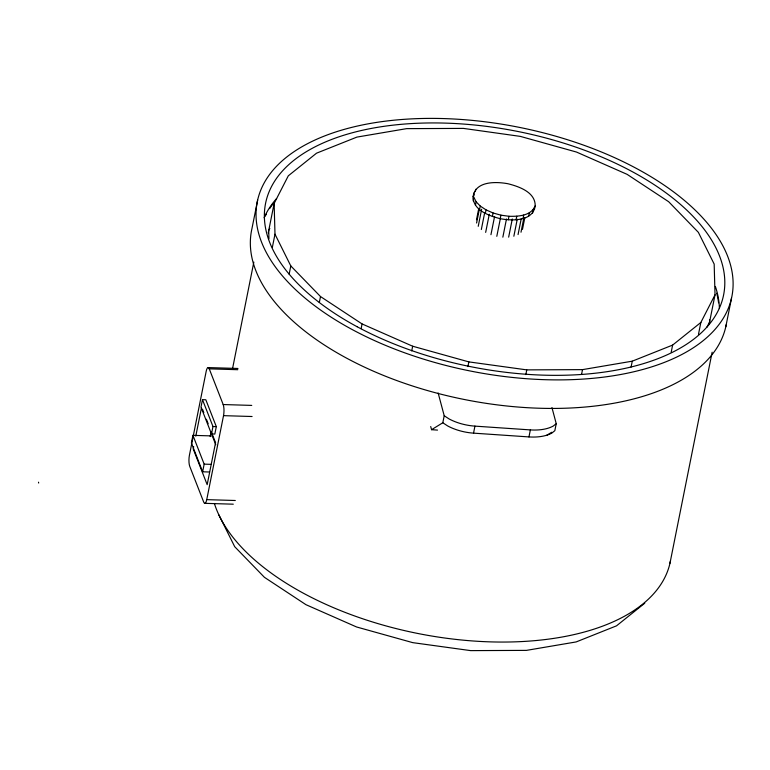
<?xml version="1.0" encoding="UTF-8"?>
<svg xmlns="http://www.w3.org/2000/svg" width="770" height="770" viewBox="0 0 770 770"><rect width="100%" height="100%" fill="white"/><g stroke="black" fill="none" stroke-linecap="round" stroke-linejoin="round"><path stroke-width="1.16" d="M215.773 444.791L212.308 435.926L192.923 435.348L191.393 443L202.635 471.798L209.478 472M202.481 399.649L200.989 407.099L211.481 433.962L214.82 434.059L216.312 426.619L205.821 399.755L202.481 399.649L212.972 426.513L211.481 433.962M193.694 446.648L193.231 448.977L207.169 484.677L215.562 442.692L211.635 432.653M195.792 436.147L201.384 408.167M202.635 471.798L204.166 464.146L192.923 435.348M210.181 436.58L211.105 431.922M257.661 200.027L251.954 228.575A241.973 124.259 11.3 0 0 463.415 399.312A241.973 124.259 11.3 0 0 726.264 324.545M232.627 368.233L253.831 262.118M206.745 499.643L223.521 415.656A8.046 2.156 -88.3 0 0 223.185 404.548L209.248 368.849A8.046 2.156 -88.3 0 0 206.196 371.275L189.41 455.262A8.046 2.156 -88.3 0 0 189.757 466.37L203.694 502.069A8.046 2.156 -88.3 0 0 206.745 499.643L235.302 500.5M268.249 232.887L274.139 203.444L288.307 175.82L316.537 153.182L356.905 137.099L406.647 128.638L463.425 128.398L520.318 136.386L576.499 152.056L627.088 174.338L668.658 201.721L698.361 232.338L714.175 264.091L715.022 294.833L709.141 324.276M272.397 247.141L274.986 234.186L274.139 203.444M289.154 274.187L290.8 265.939L274.986 234.186M319.329 302.446L320.503 296.556L290.8 265.939M361.13 328.646L362.073 323.939L320.503 296.556M411.729 350.937L412.662 346.221L362.073 323.939M473.107 196.62C475.369 180.892 496.159 181.518 508.084 183.77C519.076 186.571 535.391 192.163 535.198 205.831C532.936 221.558 512.146 220.932 500.221 218.68C489.229 215.879 472.915 210.287 473.107 196.62L474.089 194.695M473.223 200.893L473.81 193.106M475.311 191.595L475.783 189.256M475.427 205.321L476.13 201.807L473.925 197.39M476.495 219.806L478.767 208.439M476.582 223.011L479.306 209.373M479.566 209.584L480.268 206.071L476.13 201.807M478.237 226.322L481.635 209.276M481.327 229.518L484.734 212.472M430.719 426.522L431.556 429.689L442.808 422.759L444.213 415.742L438.14 392.979M485.35 213.396L486.053 209.883L480.268 206.071M485.668 232.376L489.297 214.195M492.396 216.495L493.098 212.992L486.053 209.883M490.942 234.696L494.581 216.514M467.9 366.607L468.843 361.89L412.662 346.221M500.221 218.68L500.924 215.167L493.098 212.992M496.804 236.332L500.442 218.151M502.849 237.17L506.477 218.978M508.287 219.797L508.989 216.283C518.268 216.534 531.204 215.898 535.198 205.831M508.662 237.141L512.291 218.959M516.044 219.758L516.747 216.245M442.808 422.759L447.591 425.906A35.468 18.211 11.3 0 0 473.54 433.144L474.936 426.128L530.366 429.901A35.468 18.211 11.3 0 0 553.341 425.993L556.238 423.673L551.946 407.571M513.85 236.255L517.257 219.209M518.056 234.581L521.242 218.67M522.974 218.584L523.677 215.071M521.001 232.222L523.956 217.448M522.484 229.335L524.755 217.977M528.595 216.341L529.298 212.828M532.532 213.194L533.225 209.681M525.833 374.586L526.776 369.879L582.515 369.629L632.257 361.178L672.624 345.085L700.854 322.457L715.022 294.833M473.54 433.144L528.961 436.917L530.366 429.901M528.961 436.917A35.468 18.211 11.3 0 0 551.946 433.01L554.833 430.69L556.238 423.673M581.571 374.345L582.515 369.629M631.082 367.069L632.257 361.178M671.209 352.159L672.624 345.085M698.496 334.238L700.854 322.457M669.967 563.255L712.135 352.208M725.792 326.798L731.5 298.25A241.973 124.259 11.3 0 0 400.073 119.639A241.973 124.259 11.3 0 0 352.169 329.531A241.973 124.259 11.3 0 0 731.5 298.25M269.808 228.411L268.72 230.538L268.951 238.816M706.889 327.24L709.613 321.927L709.545 319.56M644.75 603.208L616.52 625.837L576.162 641.93L526.41 650.381L470.672 650.621L412.749 642.642L356.568 626.972L305.969 604.691L264.408 577.308L234.706 546.69L218.882 514.928M546.575 435.425L551.686 432.268M208.218 367.588L237.969 368.474M209.248 368.849L237.805 369.706M223.185 404.548L251.742 405.405M223.521 415.656L252.079 416.512M212.972 426.513L216.312 426.619M204.166 464.146L211.009 464.349M204.724 503.33L233.281 504.186M431.556 429.689L437.514 430.093M500.924 215.167L508.989 216.283M468.843 361.89L526.776 369.879M444.213 415.742L448.997 418.89A35.468 18.211 11.3 0 0 474.936 426.128M202.491 409.226L203.8 412.576M206.408 419.265L208.15 423.731M38.673 483.031L38.5 482.193M534.438 207.197L534.505 209.344M670.439 560.993A233.56 119.947 11.3 0 1 449.767 638.676A233.56 119.947 11.3 0 1 214.397 503.484M265.361 215.956A233.56 119.947 11.3 0 1 266.478 213.819M269.644 208.603A233.56 119.947 11.3 0 1 274.091 202.597M716.678 293.197A233.56 119.947 11.3 0 1 718.574 302.831M264.129 217.746A233.56 119.947 11.3 0 1 276.594 198.544M715.369 286.478A233.56 119.947 11.3 0 1 719.392 308.558M357.116 326.73A233.56 119.947 11.3 0 0 723.261 296.537A233.56 119.947 11.3 0 0 403.365 124.143A233.56 119.947 11.3 0 0 357.116 326.73"/></g></svg>
